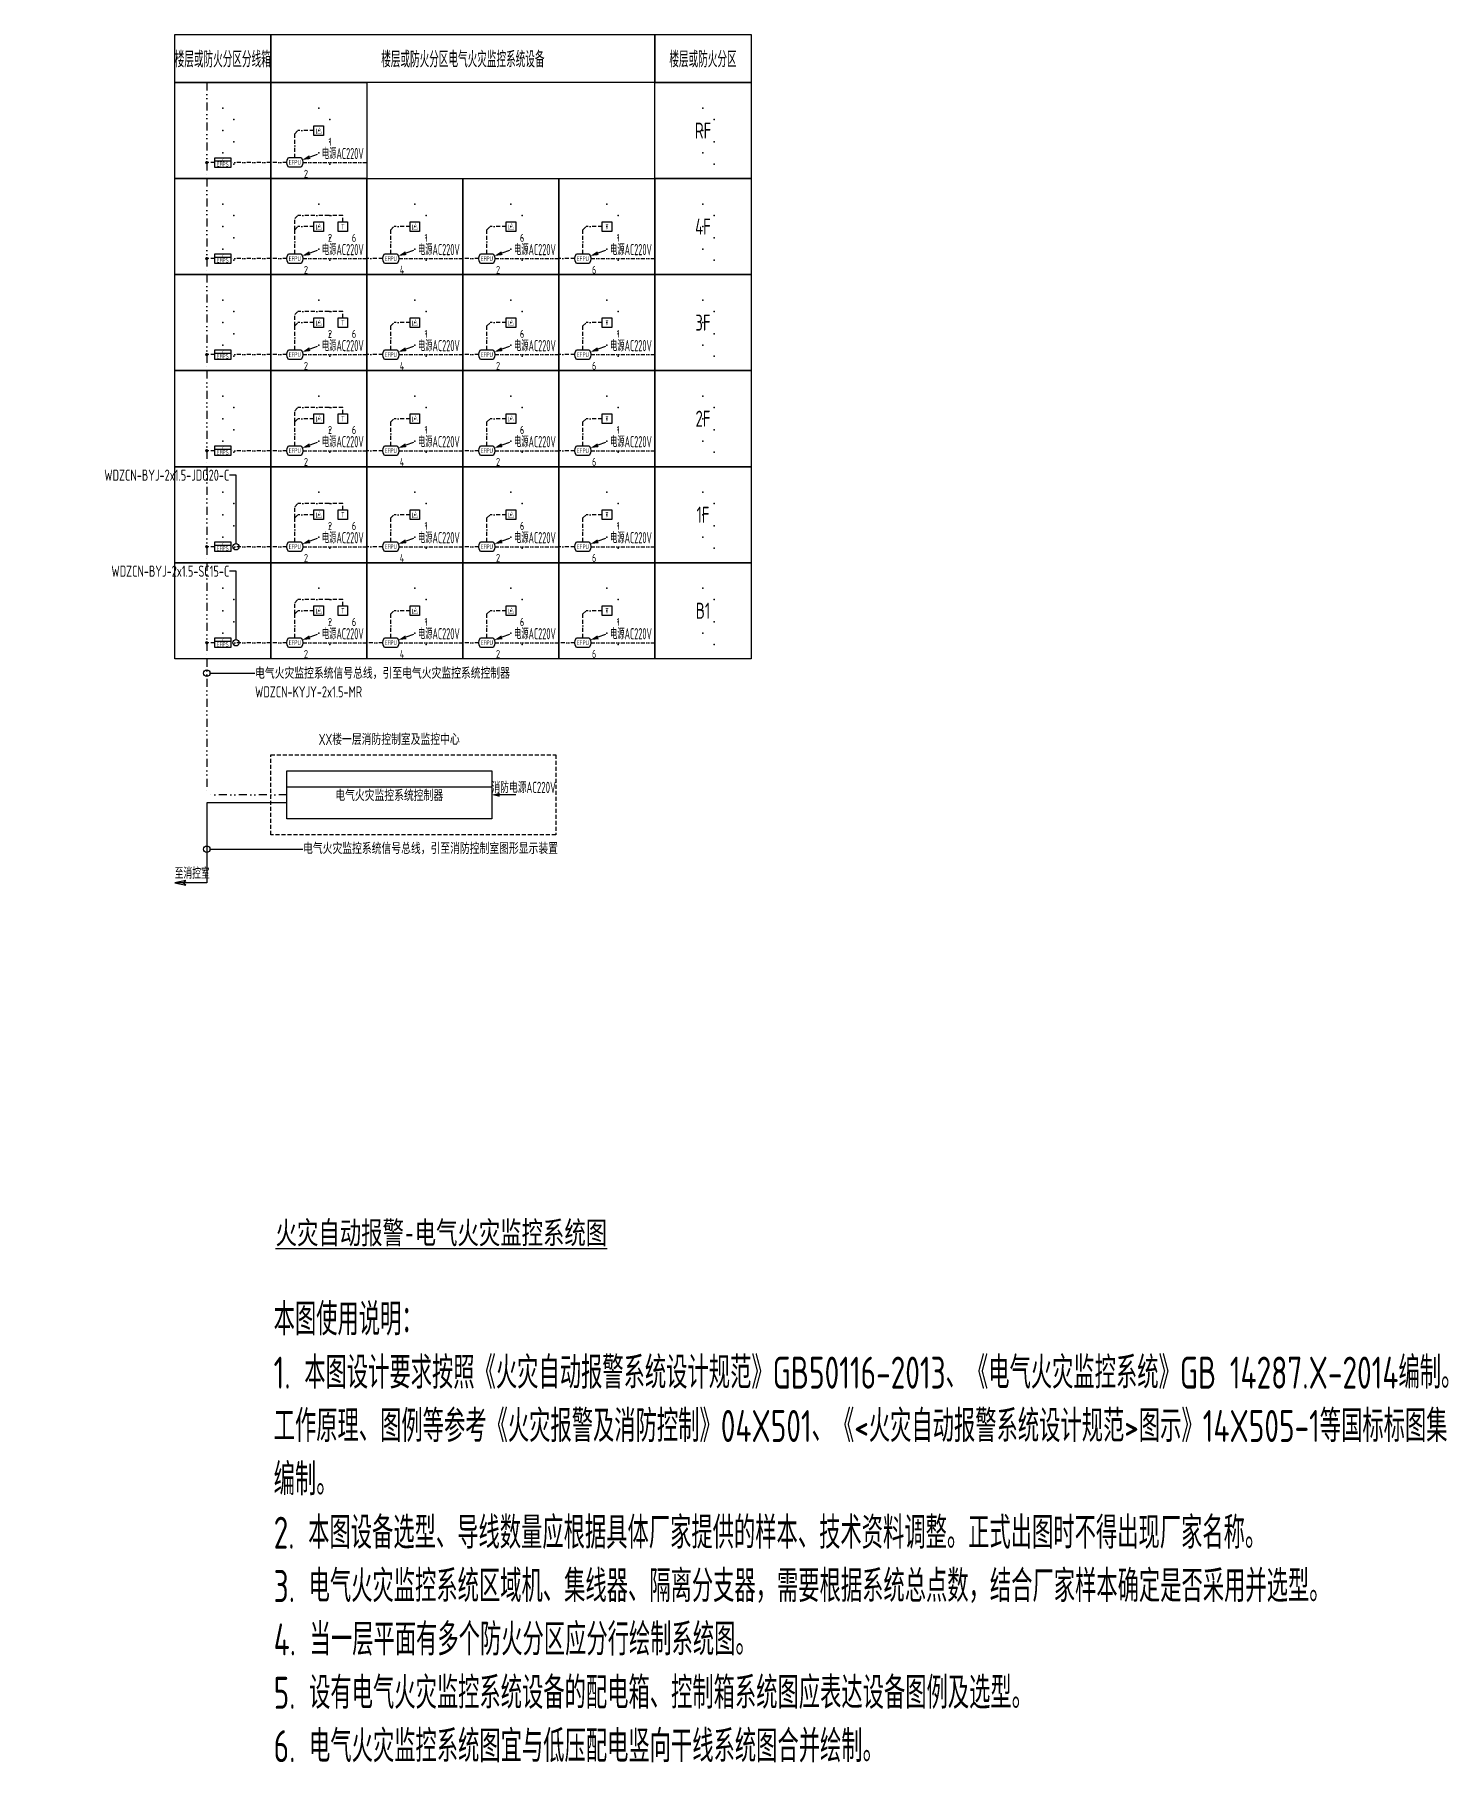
# Model space of a CAD drawing. Header units: millimetres. Extents: x -1040173 to 349982, y -145921 to 298175.
# Drawn here: x 194535 to 238697, y -37479 to 16500 of the extents above; entities that cross this region are included whole.
import ezdxf
from ezdxf import colors
from ezdxf.entities.mleader import LeaderData, LeaderLine
from ezdxf.enums import TextEntityAlignment as Align
from ezdxf.math import Vec2, Vec3

# ---------------------------------------------------------------- set-up
doc = ezdxf.new("R2010")
doc.units = ezdxf.units.MM
doc.header["$LTSCALE"] = 500
doc.header["$MEASUREMENT"] = 0
for name, pattern in [('BORDER2', [0.875, 0.25, -0.125, 0.25, -0.125, 0, -0.125]), ('DIVIDE', [1.25, 0.5, -0.25, 0, -0.25, 0, -0.25]), ('DIVIDE2', [0.625, 0.25, -0.125, 0, -0.125, 0, -0.125]), ('HIDDEN', [0.375, 0.25, -0.125])]:
    doc.linetypes.add(name, pattern=pattern)
doc.layers.get('0').update_dxf_attribs({"color": 255, "linetype": 'CONTINUOUS'})
for name, color, linetype in [('E-EFPS-DEVC', 3, 'CONTINUOUS'), ('E-EFPS-WIRE', 1, 'BORDER2'), ('E-EFPS-WIRE2', 1, 'DIVIDE2'), ('E-EFPS-WIRE3', 1, 'DIVIDE'), ('E-FAS-DEVC', 3, 'CONTINUOUS'), ('E-FAS-WIRE', 4, 'CONTINUOUS'), ('E-REQU-DIMS', 30, 'CONTINUOUS'), ('E-UNIV-DIAG', 2, 'CONTINUOUS'), ('E-UNIV-DIAG2', 2, 'HIDDEN'), ('E-UNIV-EL', 140, 'CONTINUOUS'), ('E-UNIV-NOTE', 6, 'CONTINUOUS')]:
    doc.layers.add(name, color=color, linetype=linetype)
doc.styles.add('TH-STYLE1', font='Stfangso_0.ttf', dxfattribs={"width": 0.7})
doc.styles.add('TH-STYLE3', font='tssdeng.shx', dxfattribs={"width": 0.7, "bigfont": 'tssdchn.shx'})

# ---------------------------------------------------------------- blocks, each defined once
blk = doc.blocks.new('E-ES01')
blk.add_lwpolyline([(0, 3000), (3000, 3000), (3000, 0), (0, 0)], close=True)
for p in [(1500, 2200), (1850, 1850), (1500, 1500), (1850, 1150), (1500, 800), (1850, 450)]:
    blk.add_point(p)
blk = doc.blocks.new('_DotBlank')
at = {"color": 0, "linetype": 'ByBlock', "lineweight": -2}
blk.add_line((-0.5, 0), (-1, 0), dxfattribs=at)
blk.add_circle((0, 0), 0.5, dxfattribs=at)
blk = doc.blocks.new('E-BEFPS021')
blk.add_lwpolyline([(-2.5, -1.5), (-2.5, 1.5), (2.5, 1.5), (2.5, -1.5)], close=True)
at = {"layer": 'E-UNIV-EL'}
blk.add_line((-2.5, 0.5), (2.5, 0.5), dxfattribs=at)
at = {"layer": 'E-UNIV-EL', "style": 'TH-STYLE3', "width": 0.7}
for height, p in [(1.5, (0, -0.5)), (1, (0, 1))]:
    blk.add_attdef('F', text='', height=height, dxfattribs=at).set_placement(p, align=Align.MIDDLE)
blk = doc.blocks.new('E-BEFPS110')
blk.add_lwpolyline([(-2, 1.5), (2, 1.5, -0.333333), (2, -1.5), (-2, -1.5, -0.333333)], format="xyb", close=True)
at = {"layer": 'E-UNIV-EL', "style": 'TH-STYLE3', "width": 0.7}
blk.add_attdef('F', text='', height=1.5, dxfattribs=at).set_placement((0, 0), align=Align.MIDDLE)
blk = doc.blocks.new('E-BEFPS220')
blk.add_lwpolyline([(-1.5, -1.5), (-1.5, 1.5), (1.5, 1.5), (1.5, -1.5)], close=True)
at = {"layer": 'E-UNIV-EL', "style": 'TH-STYLE3', "width": 0.7}
blk.add_attdef('F', text='', height=1.7, dxfattribs=at).set_placement((0, 0), align=Align.MIDDLE)
blk = doc.blocks.new('E-BEFPS210')
blk.add_lwpolyline([(-1.5, -1.5), (-1.5, 1.5), (1.5, 1.5), (1.5, -1.5)], close=True)
at = {"layer": 'E-UNIV-EL', "style": 'TH-STYLE3', "width": 0.7}
blk.add_attdef('F', text='', height=1.7, dxfattribs=at).set_placement((0, 0), align=Align.MIDDLE)

msp = doc.modelspace()

# ---------------------------------------------------------------- linework, layer by layer
at = {"layer": 'E-EFPS-WIRE'}
for p, q in [((202663, 13400), (202763, 13500)), ((203263, 13500), (202763, 13500)), ((202663, 12650), (202663, 13400)), ((200163, 12500), (199913, 12500)), ((202663, 10750), (202763, 10850)), ((204163, 10850), (202763, 10850)), ((204163, 10650), (204163, 10850)), ((202663, 10400), (202663, 10750)), ((202663, 10400), (202763, 10500)), ((202663, 9650), (202663, 10400)), ((203263, 10500), (202763, 10500)), ((205663, 10400), (205763, 10500)), ((205663, 9650), (205663, 10400)), ((206263, 10500), (205763, 10500)), ((208663, 10400), (208763, 10500)), ((208663, 9650), (208663, 10400)), ((209263, 10500), (208763, 10500)), ((211663, 10400), (211763, 10500)), ((211663, 9650), (211663, 10400)), ((212263, 10500), (211763, 10500)), ((200163, 9500), (199913, 9500)), ((205413, 9500), (204913, 9500)), ((211413, 9500), (210913, 9500)), ((202663, 7750), (202763, 7850)), ((202663, 7400), (202663, 7750)), ((204163, 7850), (202763, 7850)), ((204163, 7650), (204163, 7850)), ((202663, 7400), (202763, 7500)), ((202663, 6650), (202663, 7400)), ((203263, 7500), (202763, 7500)), ((205663, 7400), (205763, 7500)), ((205663, 6650), (205663, 7400)), ((206263, 7500), (205763, 7500)), ((208663, 7400), (208763, 7500)), ((208663, 6650), (208663, 7400)), ((209263, 7500), (208763, 7500)), ((211663, 7400), (211763, 7500)), ((211663, 6650), (211663, 7400)), ((212263, 7500), (211763, 7500)), ((200163, 6500), (199913, 6500)), ((205413, 6500), (204913, 6500)), ((211413, 6500), (210913, 6500)), ((202663, 4750), (202763, 4850)), ((202663, 4400), (202663, 4750)), ((202663, 4400), (202763, 4500)), ((202663, 3650), (202663, 4400)), ((204163, 4850), (202763, 4850)), ((203263, 4500), (202763, 4500)), ((204163, 4650), (204163, 4850)), ((205663, 4400), (205763, 4500)), ((205663, 3650), (205663, 4400)), ((206263, 4500), (205763, 4500)), ((208663, 4400), (208763, 4500)), ((208663, 3650), (208663, 4400)), ((209263, 4500), (208763, 4500)), ((211663, 4400), (211763, 4500)), ((211663, 3650), (211663, 4400)), ((212263, 4500), (211763, 4500)), ((200163, 3500), (199913, 3500)), ((205413, 3500), (204913, 3500)), ((211413, 3500), (210913, 3500)), ((202663, 1750), (202763, 1850)), ((202663, 1400), (202663, 1750)), ((204163, 1850), (202763, 1850)), ((204163, 1650), (204163, 1850)), ((202663, 1400), (202763, 1500)), ((202663, 650), (202663, 1400)), ((203263, 1500), (202763, 1500)), ((205663, 1400), (205763, 1500)), ((205663, 650), (205663, 1400)), ((206263, 1500), (205763, 1500)), ((208663, 1400), (208763, 1500)), ((208663, 650), (208663, 1400)), ((209263, 1500), (208763, 1500)), ((211663, 1400), (211763, 1500)), ((211663, 650), (211663, 1400)), ((212263, 1500), (211763, 1500)), ((200163, 500), (199913, 500)), ((205413, 500), (204913, 500)), ((211413, 500), (210913, 500)), ((202663, -1250), (202763, -1150)), ((202663, -1600), (202663, -1250)), ((202663, -1600), (202763, -1500)), ((202663, -2350), (202663, -1600)), ((204163, -1150), (202763, -1150)), ((203263, -1500), (202763, -1500)), ((204163, -1350), (204163, -1150)), ((205663, -1600), (205763, -1500)), ((205663, -2350), (205663, -1600)), ((206263, -1500), (205763, -1500)), ((208663, -1600), (208763, -1500)), ((208663, -2350), (208663, -1600)), ((209263, -1500), (208763, -1500)), ((211663, -1600), (211763, -1500)), ((211663, -2350), (211663, -1600)), ((212263, -1500), (211763, -1500)), ((200163, -2500), (199913, -2500))]:
    msp.add_line(p, q, dxfattribs=at)
at = {"layer": 'E-EFPS-WIRE2'}
for p, q in [((201913, 12500), (200663, 12500)), ((202413, 12500), (201913, 12500)), ((202913, 12500), (204913, 12500)), ((201913, 9500), (200663, 9500)), ((202413, 9500), (201913, 9500)), ((202913, 9500), (204913, 9500)), ((205913, 9500), (207913, 9500)), ((208413, 9500), (207913, 9500)), ((208913, 9500), (210913, 9500)), ((211913, 9500), (213913, 9500)), ((201913, 6500), (200663, 6500)), ((202413, 6500), (201913, 6500)), ((202913, 6500), (204913, 6500)), ((205913, 6500), (207913, 6500)), ((208413, 6500), (207913, 6500)), ((208913, 6500), (210913, 6500)), ((211913, 6500), (213913, 6500)), ((201913, 3500), (200663, 3500)), ((202413, 3500), (201913, 3500)), ((202913, 3500), (204913, 3500)), ((205913, 3500), (207913, 3500)), ((208413, 3500), (207913, 3500)), ((208913, 3500), (210913, 3500)), ((211913, 3500), (213913, 3500)), ((201913, 500), (200663, 500)), ((202413, 500), (201913, 500)), ((202913, 500), (204913, 500)), ((205913, 500), (207913, 500)), ((208413, 500), (207913, 500)), ((208913, 500), (210913, 500)), ((211913, 500), (213913, 500)), ((201913, -2500), (200663, -2500)), ((202413, -2500), (201913, -2500)), ((202913, -2500), (204913, -2500)), ((205413, -2500), (204913, -2500)), ((205913, -2500), (207913, -2500)), ((208413, -2500), (207913, -2500)), ((208913, -2500), (210913, -2500)), ((211413, -2500), (210913, -2500)), ((211913, -2500), (213913, -2500))]:
    msp.add_line(p, q, dxfattribs=at)
at = {"layer": 'E-EFPS-WIRE3'}
for p, q in [((199913, 15000), (199913, 12000)), ((199913, 12000), (199913, 9000)), ((199913, 9000), (199913, 6000)), ((199913, 6000), (199913, 3000)), ((199913, 3000), (199913, 0)), ((199913, 0), (199913, -3000)), ((199913, -3000), (199913, -7250)), ((202413, -7250), (199913, -7250))]:
    msp.add_line(p, q, dxfattribs=at)
at = {"layer": 'E-EFPS-WIRE3', "const_width": 50}
for points in [[(199888, 12500, 1), (199938, 12500, 1)], [(199888, 9500, 1), (199938, 9500, 1)], [(199888, 6500, 1), (199938, 6500, 1)], [(199888, 3500, 1), (199938, 3500, 1)], [(199888, 500, 1), (199938, 500, 1)], [(199888, -2500, 1), (199938, -2500, 1)]]:
    msp.add_lwpolyline(points, format="xyb", close=True, dxfattribs=at)
at = {"layer": 'E-FAS-DEVC'}
for p, q in [((203367, 12757), (203132, 12671)), ((203367, 9757), (203132, 9671)), ((206367, 9757), (206132, 9671)), ((209367, 9757), (209132, 9671)), ((212367, 9757), (212132, 9671)), ((203367, 6757), (203132, 6671)), ((206367, 6757), (206132, 6671)), ((209367, 6757), (209132, 6671)), ((212367, 6757), (212132, 6671)), ((203367, 3757), (203132, 3671)), ((206367, 3757), (206132, 3671)), ((209367, 3757), (209132, 3671)), ((212367, 3757), (212132, 3671)), ((203367, 757), (203132, 671)), ((206367, 757), (206132, 671)), ((209367, 757), (209132, 671)), ((212367, 757), (212132, 671)), ((203367, -2243), (203132, -2329)), ((206367, -2243), (206132, -2329)), ((209367, -2243), (209132, -2329)), ((212367, -2243), (212132, -2329)), ((202413, -7000), (208813, -7000)), ((209563, -7250), (209063, -7250))]:
    msp.add_line(p, q, dxfattribs=at)
for points in [[(203132, 12671, 125, 0, 0), (202897, 12586, 0, 0, 0)], [(203132, 9671, 125, 0, 0), (202897, 9586, 0, 0, 0)], [(206132, 9671, 125, 0, 0), (205897, 9586, 0, 0, 0)], [(209132, 9671, 125, 0, 0), (208897, 9586, 0, 0, 0)], [(212132, 9671, 125, 0, 0), (211897, 9586, 0, 0, 0)], [(203132, 6671, 125, 0, 0), (202897, 6586, 0, 0, 0)], [(206132, 6671, 125, 0, 0), (205897, 6586, 0, 0, 0)], [(209132, 6671, 125, 0, 0), (208897, 6586, 0, 0, 0)], [(212132, 6671, 125, 0, 0), (211897, 6586, 0, 0, 0)], [(203132, 3671, 125, 0, 0), (202897, 3586, 0, 0, 0)], [(206132, 3671, 125, 0, 0), (205897, 3586, 0, 0, 0)], [(209132, 3671, 125, 0, 0), (208897, 3586, 0, 0, 0)], [(212132, 3671, 125, 0, 0), (211897, 3586, 0, 0, 0)], [(203132, 671, 125, 0, 0), (202897, 586, 0, 0, 0)], [(206132, 671, 125, 0, 0), (205897, 586, 0, 0, 0)], [(209132, 671, 125, 0, 0), (208897, 586, 0, 0, 0)], [(212132, 671, 125, 0, 0), (211897, 586, 0, 0, 0)], [(203132, -2329, 125, 0, 0), (202897, -2414, 0, 0, 0)], [(206132, -2329, 125, 0, 0), (205897, -2414, 0, 0, 0)], [(209132, -2329, 125, 0, 0), (208897, -2414, 0, 0, 0)], [(212132, -2329, 125, 0, 0), (211897, -2414, 0, 0, 0)], [(209063, -7250, 125, 0, 0), (208813, -7250, 0, 0, 0)]]:
    msp.add_lwpolyline(points, format="xyseb", dxfattribs=at)
msp.add_lwpolyline([(202413, -8000), (202413, -6500), (208813, -6500), (208813, -8000)], close=True, dxfattribs=at)
at = {"layer": 'E-FAS-WIRE'}
for p, q in [((202413, -7500), (199913, -7500)), ((199913, -7500), (199913, -10000)), ((199913, -10000), (198913, -10000))]:
    msp.add_line(p, q, dxfattribs=at)
msp.add_lwpolyline([(198913, -10000), (199265, -10075), (199165, -10000), (199265, -9925), (198913, -10000)], dxfattribs=at)
at = {"layer": 'E-UNIV-DIAG'}
for points in [[(198913, 16500), (201913, 16500), (201913, 15000), (198913, 15000)], [(201913, 16500), (213913, 16500), (213913, 15000), (201913, 15000)], [(213913, 16500), (216913, 16500), (216913, 15000), (213913, 15000)]]:
    msp.add_lwpolyline(points, close=True, dxfattribs=at)
at = {"layer": 'E-UNIV-DIAG2'}
msp.add_lwpolyline([(201913, -8500), (201913, -6000), (210813, -6000), (210813, -8500)], close=True, dxfattribs=at)

# ---------------------------------------------------------------- block references
at = {"layer": 'E-EFPS-DEVC', "xscale": 100, "yscale": 100, "zscale": 100}
for name, p, values in [('E-BEFPS210', (203413, 13500), {'F': 'I△'}), ('E-BEFPS110', (202663, 12507), {'F': 'EFPU'}), ('E-BEFPS210', (203413, 10500), {'F': 'I△'}), ('E-BEFPS220', (204163, 10500), {'F': 'T'}), ('E-BEFPS210', (206413, 10500), {'F': 'I△'}), ('E-BEFPS210', (209413, 10500), {'F': 'I△'}), ('E-BEFPS220', (212413, 10500), {'F': 'T'}), ('E-BEFPS110', (202663, 9500), {'F': 'EFPU'}), ('E-BEFPS110', (205663, 9500), {'F': 'EFPU'}), ('E-BEFPS110', (208663, 9500), {'F': 'EFPU'}), ('E-BEFPS110', (211663, 9500), {'F': 'EFPU'}), ('E-BEFPS210', (203413, 7500), {'F': 'I△'}), ('E-BEFPS220', (204163, 7500), {'F': 'T'}), ('E-BEFPS210', (206413, 7500), {'F': 'I△'}), ('E-BEFPS210', (209413, 7500), {'F': 'I△'}), ('E-BEFPS220', (212413, 7500), {'F': 'T'}), ('E-BEFPS110', (202663, 6500), {'F': 'EFPU'}), ('E-BEFPS110', (205663, 6500), {'F': 'EFPU'}), ('E-BEFPS110', (208663, 6500), {'F': 'EFPU'}), ('E-BEFPS110', (211663, 6500), {'F': 'EFPU'}), ('E-BEFPS210', (203413, 4500), {'F': 'I△'}), ('E-BEFPS220', (204163, 4500), {'F': 'T'}), ('E-BEFPS210', (206413, 4500), {'F': 'I△'}), ('E-BEFPS210', (209413, 4500), {'F': 'I△'}), ('E-BEFPS220', (212413, 4500), {'F': 'T'}), ('E-BEFPS110', (202663, 3500), {'F': 'EFPU'}), ('E-BEFPS110', (205663, 3500), {'F': 'EFPU'}), ('E-BEFPS110', (208663, 3500), {'F': 'EFPU'}), ('E-BEFPS110', (211663, 3500), {'F': 'EFPU'}), ('E-BEFPS210', (203413, 1500), {'F': 'I△'}), ('E-BEFPS220', (204163, 1500), {'F': 'T'}), ('E-BEFPS210', (206413, 1500), {'F': 'I△'}), ('E-BEFPS210', (209413, 1500), {'F': 'I△'}), ('E-BEFPS220', (212413, 1500), {'F': 'T'}), ('E-BEFPS110', (202663, 500), {'F': 'EFPU'}), ('E-BEFPS110', (205663, 500), {'F': 'EFPU'}), ('E-BEFPS110', (208663, 500), {'F': 'EFPU'}), ('E-BEFPS110', (211663, 500), {'F': 'EFPU'}), ('E-BEFPS210', (203413, -1500), {'F': 'I△'}), ('E-BEFPS220', (204163, -1500), {'F': 'T'}), ('E-BEFPS210', (206413, -1500), {'F': 'I△'}), ('E-BEFPS210', (209413, -1500), {'F': 'I△'}), ('E-BEFPS220', (212413, -1500), {'F': 'T'}), ('E-BEFPS110', (202663, -2500), {'F': 'EFPU'}), ('E-BEFPS110', (205663, -2500), {'F': 'EFPU'}), ('E-BEFPS110', (208663, -2500), {'F': 'EFPU'}), ('E-BEFPS110', (211663, -2500), {'F': 'EFPU'})]:
    msp.add_blockref(name, p, dxfattribs=at).add_auto_attribs(values)
at = {"layer": 'E-EFPS-DEVC'}
ref = msp.add_blockref('E-BEFPS021', (200413, 12500), dxfattribs=dict(at, xscale=100, yscale=100, zscale=100))
ref.add_attrib('F', 'Z', dxfattribs={"layer": 'E-UNIV-EL', "height": 100, "style": 'TH-STYLE3', "width": 0.7}).set_placement((200413, 12600), align=Align.MIDDLE)
ref.add_attrib('F', 'EFPS', dxfattribs={"layer": 'E-UNIV-EL', "height": 150, "style": 'TH-STYLE3', "width": 0.7}).set_placement((200413, 12450), align=Align.MIDDLE)
ref = msp.add_blockref('E-BEFPS021', (200413, 9500), dxfattribs=dict(at, xscale=100, yscale=100, zscale=100))
ref.add_attrib('F', 'Z', dxfattribs={"layer": 'E-UNIV-EL', "height": 100, "style": 'TH-STYLE3', "width": 0.7}).set_placement((200413, 9600), align=Align.MIDDLE)
ref.add_attrib('F', 'EFPS', dxfattribs={"layer": 'E-UNIV-EL', "height": 150, "style": 'TH-STYLE3', "width": 0.7}).set_placement((200413, 9450), align=Align.MIDDLE)
ref = msp.add_blockref('E-BEFPS021', (200413, 6500), dxfattribs=dict(at, xscale=100, yscale=100, zscale=100))
ref.add_attrib('F', 'Z', dxfattribs={"layer": 'E-UNIV-EL', "height": 100, "style": 'TH-STYLE3', "width": 0.7}).set_placement((200413, 6600), align=Align.MIDDLE)
ref.add_attrib('F', 'EFPS', dxfattribs={"layer": 'E-UNIV-EL', "height": 150, "style": 'TH-STYLE3', "width": 0.7}).set_placement((200413, 6450), align=Align.MIDDLE)
ref = msp.add_blockref('E-BEFPS021', (200413, 3500), dxfattribs=dict(at, xscale=100, yscale=100, zscale=100))
ref.add_attrib('F', 'Z', dxfattribs={"layer": 'E-UNIV-EL', "height": 100, "style": 'TH-STYLE3', "width": 0.7}).set_placement((200413, 3600), align=Align.MIDDLE)
ref.add_attrib('F', 'EFPS', dxfattribs={"layer": 'E-UNIV-EL', "height": 150, "style": 'TH-STYLE3', "width": 0.7}).set_placement((200413, 3450), align=Align.MIDDLE)
ref = msp.add_blockref('E-BEFPS021', (200413, 500), dxfattribs=dict(at, xscale=100, yscale=100, zscale=100))
ref.add_attrib('F', 'Z', dxfattribs={"layer": 'E-UNIV-EL', "height": 100, "style": 'TH-STYLE3', "width": 0.7}).set_placement((200413, 600), align=Align.MIDDLE)
ref.add_attrib('F', 'EFPS', dxfattribs={"layer": 'E-UNIV-EL', "height": 150, "style": 'TH-STYLE3', "width": 0.7}).set_placement((200413, 450), align=Align.MIDDLE)
ref = msp.add_blockref('E-BEFPS021', (200413, -2500), dxfattribs=dict(at, xscale=100, yscale=100, zscale=100))
ref.add_attrib('F', 'Z', dxfattribs={"layer": 'E-UNIV-EL', "height": 100, "style": 'TH-STYLE3', "width": 0.7}).set_placement((200413, -2400), align=Align.MIDDLE)
ref.add_attrib('F', 'EFPS', dxfattribs={"layer": 'E-UNIV-EL', "height": 150, "style": 'TH-STYLE3', "width": 0.7}).set_placement((200413, -2550), align=Align.MIDDLE)
at = {"layer": 'E-UNIV-DIAG'}
for p in [(198913, 12000), (201913, 12000), (213913, 12000), (198913, 9000), (201913, 9000), (204913, 9000), (207913, 9000), (210913, 9000), (213913, 9000), (198913, 6000), (201913, 6000), (204913, 6000), (207913, 6000), (210913, 6000), (213913, 6000), (198913, 3000), (201913, 3000), (204913, 3000), (207913, 3000), (210913, 3000), (213913, 3000), (198913, 0), (201913, 0), (204913, 0), (207913, 0), (210913, 0), (213913, 0), (198913, -3000), (201913, -3000), (204913, -3000), (207913, -3000), (210913, -3000), (213913, -3000)]:
    msp.add_blockref('E-ES01', p, dxfattribs=at)

# ---------------------------------------------------------------- texts
at = {"layer": 'E-UNIV-NOTE', "style": 'TH-STYLE3'}
for s, height, width, p in [('楼层或防火分区分线箱', 500, 0.5, (200413, 15750)), ('楼层或防火分区电气火灾监控系统设备', 500, 0.5, (207913, 15750)), ('楼层或防火分区', 500, 0.5, (215413, 15750)), ('RF', 500, 0.7, (215413, 13500)), ('电源AC220V', 350, 0.5, (204163, 12800)), ('1', 250, 0.7, (203763, 13150)), ('2', 250, 0.7, (203013, 12150)), ('2', 250, 0.7, (203763, 10150)), ('6', 250, 0.7, (204513, 10150)), ('1', 250, 0.7, (206763, 10150)), ('6', 250, 0.7, (209763, 10150)), ('1', 250, 0.7, (212763, 10150)), ('4F', 500, 0.7, (215413, 10500)), ('电源AC220V', 350, 0.5, (204163, 9800)), ('电源AC220V', 350, 0.5, (207163, 9800)), ('电源AC220V', 350, 0.5, (210163, 9800)), ('电源AC220V', 350, 0.5, (213163, 9800)), ('2', 250, 0.7, (203013, 9150)), ('4', 250, 0.7, (206013, 9150)), ('2', 250, 0.7, (209013, 9150)), ('6', 250, 0.7, (212013, 9150)), ('3F', 500, 0.7, (215413, 7500)), ('2', 250, 0.7, (203763, 7150)), ('6', 250, 0.7, (204513, 7150)), ('1', 250, 0.7, (206763, 7150)), ('6', 250, 0.7, (209763, 7150)), ('1', 250, 0.7, (212763, 7150)), ('电源AC220V', 350, 0.5, (204163, 6800)), ('电源AC220V', 350, 0.5, (207163, 6800)), ('电源AC220V', 350, 0.5, (210163, 6800)), ('电源AC220V', 350, 0.5, (213163, 6800)), ('2', 250, 0.7, (203013, 6150)), ('4', 250, 0.7, (206013, 6150)), ('2', 250, 0.7, (209013, 6150)), ('6', 250, 0.7, (212013, 6150)), ('2F', 500, 0.7, (215413, 4500)), ('电源AC220V', 350, 0.5, (204163, 3800)), ('2', 250, 0.7, (203763, 4150)), ('6', 250, 0.7, (204513, 4150)), ('电源AC220V', 350, 0.5, (207163, 3800)), ('1', 250, 0.7, (206763, 4150)), ('电源AC220V', 350, 0.5, (210163, 3800)), ('6', 250, 0.7, (209763, 4150)), ('电源AC220V', 350, 0.5, (213163, 3800)), ('1', 250, 0.7, (212763, 4150)), ('2', 250, 0.7, (203013, 3150)), ('4', 250, 0.7, (206013, 3150)), ('2', 250, 0.7, (209013, 3150)), ('6', 250, 0.7, (212013, 3150)), ('1F', 500, 0.7, (215413, 1500)), ('2', 250, 0.7, (203763, 1150)), ('6', 250, 0.7, (204513, 1150)), ('1', 250, 0.7, (206763, 1150)), ('6', 250, 0.7, (209763, 1150)), ('1', 250, 0.7, (212763, 1150)), ('电源AC220V', 350, 0.5, (204163, 800)), ('电源AC220V', 350, 0.5, (207163, 800)), ('电源AC220V', 350, 0.5, (210163, 800)), ('电源AC220V', 350, 0.5, (213163, 800)), ('2', 250, 0.7, (203013, 150)), ('4', 250, 0.7, (206013, 150)), ('2', 250, 0.7, (209013, 150)), ('6', 250, 0.7, (212013, 150)), ('B1', 500, 0.7, (215413, -1500)), ('电源AC220V', 350, 0.5, (204163, -2200)), ('2', 250, 0.7, (203763, -1850)), ('6', 250, 0.7, (204513, -1850)), ('电源AC220V', 350, 0.5, (207163, -2200)), ('1', 250, 0.7, (206763, -1850)), ('电源AC220V', 350, 0.5, (210163, -2200)), ('6', 250, 0.7, (209763, -1850)), ('电源AC220V', 350, 0.5, (213163, -2200)), ('1', 250, 0.7, (212763, -1850)), ('2', 250, 0.7, (203013, -2850)), ('4', 250, 0.7, (206013, -2850)), ('2', 250, 0.7, (209013, -2850)), ('6', 250, 0.7, (212013, -2850)), ('消防电源AC220V', 350, 0.6, (209813, -7000)), ('电气火灾监控系统控制器', 350, 0.7, (205613, -7250))]:
    msp.add_text(s, height=height, dxfattribs=dict(at, width=width)).set_placement(p, align=Align.MIDDLE)
at = {"layer": 'E-UNIV-NOTE', "style": 'TH-STYLE3', "width": 0.7}
msp.add_text('XX楼一层消防控制室及监控中心', height=350, rotation=360, dxfattribs=at).set_placement((205613, -5500), align=Align.MIDDLE)
at = {"layer": 'E-UNIV-NOTE', "style": 'TH-STYLE3', "width": 0.6}
msp.add_text('至消控室', height=350, dxfattribs=at).set_placement((198913, -9700), align=Align.MIDDLE_LEFT)
at = {"layer": 'E-UNIV-NOTE', "insert": (207242, -20968), "char_height": 700, "attachment_point": 5, "style": 'TH-STYLE1'}
msp.add_mtext('{\\L火灾自动报警-电气火灾监控系统图}', dxfattribs=at)
at = {"layer": 'E-UNIV-NOTE', "insert": (202003, -23135), "char_height": 500, "width": 37138.46, "attachment_point": 1, "style": 'TH-STYLE3'}
msp.add_mtext('{\\H2x;本图使用说明：\\P1. 本图设计要求按照《火灾自动报警系统设计规范》GB50116-2013、《电气火灾监控系统》GB 14287.X-2014编制。工作原理、图例等参考《火灾报警及消防控制》04X501、《<火灾自动报警系统设计规范>图示》14X505-1等国标标图集编制。\\P2. 本图设备选型、导线数量应根据具体厂家提供的样本、技术资料调整。正式出图时不得出现厂家名称。\\P3. 电气火灾监控系统区域机、集线器、隔离分支器，需要根据系统总点数，结合厂家样本确定是否采用并选型。\\P4. 当一层平面有多个防火分区应分行绘制系统图。\\P5. 设有电气火灾监控系统设备的配电箱、控制箱系统图应表达设备图例及选型。\\P6. 电气火灾监控系统图宜与低压配电竖向干线系统图合并绘制。}', dxfattribs=at)

# ---------------------------------------------------------------- leaders
at = {"layer": 'E-REQU-DIMS'}
ml = msp.add_multileader_mtext('Standard', dxfattribs=at)
ml.set_content('WDZCN-BYJ-2x1.5-JDG20-C', color=6, style='TH-STYLE3')
ml.set_leader_properties()
ml.set_arrow_properties(name='DOTBLANK')
ml.build(insert=Vec2(0, 0))
ml.multileader.update_dxf_attribs({"dogleg_length": 2, "arrow_head_size": 200, "scale": 100})
ctx = ml.context
ctx.base_point, ctx.scale, ctx.char_height, ctx.arrow_head_size, ctx.landing_gap_size, ctx.plane_origin = Vec3(196191, 2735), 100, 350, 200, 9, Vec3(200546, 4539)
ctx.text_align_type = 2
notes = []
notes.append((ctx, [(0, (1, 1, 0), (200828, 2735), (-1, 0), 200, [(1, [(200828, 500)], 0, [])])]))
ctx.mtext.insert, ctx.mtext.alignment, ctx.mtext.flow_direction = Vec3(200619, 2910), 3, 5
ml = msp.add_multileader_mtext('Standard', dxfattribs=at)
ml.set_content('WDZCN-BYJ-2x1.5-SC15-C', color=6, style='TH-STYLE3')
ml.set_leader_properties()
ml.set_arrow_properties(name='DOTBLANK')
ml.build(insert=Vec2(0, 0))
ml.multileader.update_dxf_attribs({"dogleg_length": 2, "arrow_head_size": 200, "scale": 100})
ctx = ml.context
ctx.base_point, ctx.scale, ctx.char_height, ctx.arrow_head_size, ctx.landing_gap_size, ctx.plane_origin = Vec3(196351, -265), 100, 350, 200, 9, Vec3(200546, 1539)
ctx.text_align_type = 2
notes.append((ctx, [(0, (1, 1, 0), (200828, -265), (-1, 0), 200, [(1, [(200828, -2500)], 0, [])])]))
ctx.mtext.insert, ctx.mtext.alignment, ctx.mtext.flow_direction = Vec3(200619, -90), 3, 5
ml = msp.add_multileader_mtext('Standard', dxfattribs=at)
ml.set_content('电气火灾监控系统信号总线，引至电气火灾监控系统控制器\\PWDZCN-KYJY-2x1.5-MR', color=6, style='TH-STYLE3')
ml.set_leader_properties()
ml.set_arrow_properties(name='DOTBLANK')
ml.build(insert=Vec2(0, 0))
ml.multileader.update_dxf_attribs({"dogleg_length": 2, "arrow_head_size": 200, "scale": 100})
ctx = ml.context
ctx.base_point, ctx.scale, ctx.char_height, ctx.arrow_head_size, ctx.landing_gap_size, ctx.plane_origin = Vec3(201413, -3450), 100, 350, 200, 9, Vec3(203195, -1996)
notes.append((ctx, [(0, (1, 1, 0), (201213, -3450), (1, 0), 200, [(1, [(199913, -3450)], 0, [])])]))
ctx.mtext.insert, ctx.mtext.flow_direction = Vec3(201422, -3275), 5
ml = msp.add_multileader_mtext('Standard', dxfattribs=at)
ml.set_content('电气火灾监控系统信号总线，引至消防控制室图形显示装置', color=6, style='TH-STYLE3')
ml.set_leader_properties()
ml.set_arrow_properties(name='DOTBLANK')
ml.build(insert=Vec2(0, 0))
ml.multileader.update_dxf_attribs({"dogleg_length": 2, "arrow_head_size": 200, "scale": 100})
ctx = ml.context
ctx.base_point, ctx.scale, ctx.char_height, ctx.arrow_head_size, ctx.landing_gap_size, ctx.plane_origin = Vec3(202913, -8950), 100, 350, 200, 9, Vec3(203195, -7496)
notes.append((ctx, [(0, (1, 1, 0), (202713, -8950), (1, 0), 200, [(1, [(199913, -8950)], 0, [])])]))
ctx.mtext.insert, ctx.mtext.flow_direction = Vec3(202922, -8750), 5
for ctx, leaders in notes:
    for number, flags, end, landing, length, lines in leaders:
        leader = LeaderData()
        leader.index, (leader.has_last_leader_line, leader.has_dogleg_vector, leader.attachment_direction) = number, flags
        leader.last_leader_point, leader.dogleg_vector, leader.dogleg_length = Vec3(end), Vec3(landing), length
        for number, points, colour, breaks in lines:
            line = LeaderLine()
            line.index, line.vertices, line.color, line.breaks = number, Vec3.list(points), colors.encode_raw_color(colour), breaks
            leader.lines.append(line)
        ctx.leaders.append(leader)

doc.saveas('drawing.dxf')
